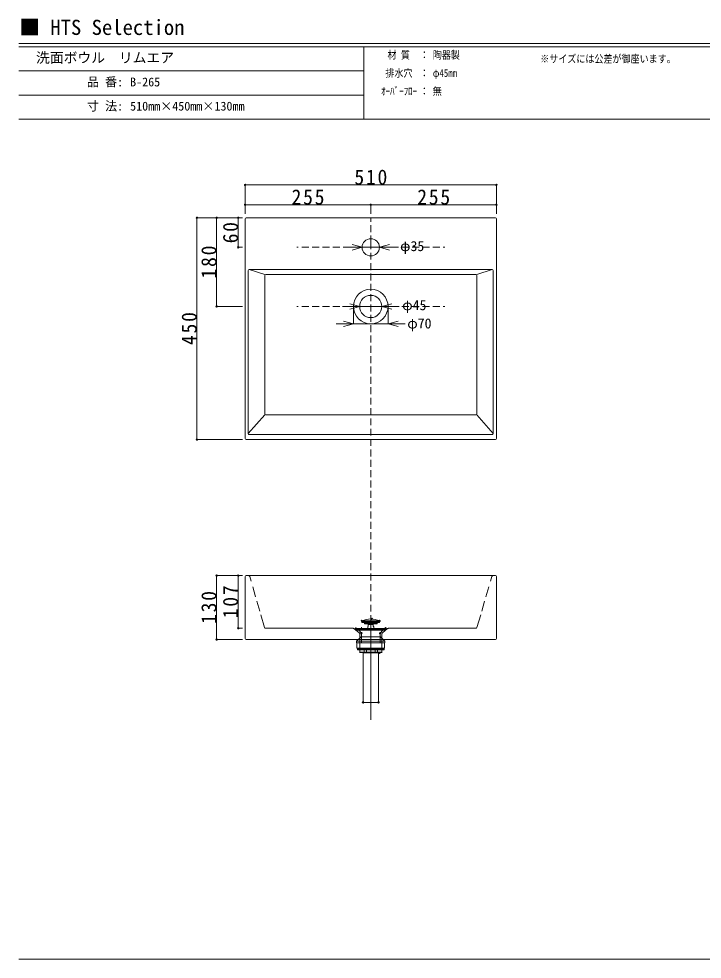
# Model space of a CAD drawing. Units: millimetres, scale not verified. Extents: x -1403 to 1462, y -962 to 946.
# Drawn here: x -1403 to -16, y -962 to 946 of the extents above; entities that cross this region are included whole.
import ezdxf
from ezdxf.enums import TextEntityAlignment as Align

# ---------------------------------------------------------------- set-up
doc = ezdxf.new("R2010")
doc.units = ezdxf.units.MM
doc.header["$LTSCALE"] = 7
doc.header["$PDMODE"] = 32
doc.header["$PDSIZE"] = 2.8
doc.linetypes.add('DASHED2', pattern=[3, 2, -1])
doc.layers.add('F-0', color=7, linetype='Continuous', lineweight=15)
doc.styles.add('ＭＳ ゴシック', font='')
doc.styles.get('ＭＳ ゴシック').set_extended_font_data('MS Gothic')

msp = doc.modelspace()

# ---------------------------------------------------------------- linework, layer by layer
at = {"layer": 'F-0'}
for p, q in [((1402.848, 896.05), (-1402.92, 896.05)), ((1402.848, 889.05), (-1402.92, 889.05)), ((-702.92, 889.05), (-702.92, 742.05)), ((-702.92, 840.05), (-1402.92, 840.05)), ((-702.92, 791.05), (-1402.92, 791.05)), ((1402.848, 742.05), (-1402.92, 742.05)), ((-943.743, 608.894), (-433.743, 608.894)), ((-943.743, 608.894), (-943.743, 550.07)), ((-433.743, 608.894), (-433.743, 550.07)), ((-943.743, 568.488), (-688.743, 568.488)), ((-943.743, 568.488), (-943.743, 550.07)), ((-688.743, 568.488), (-688.743, 550.07)), ((-688.743, 568.488), (-433.743, 568.488)), ((-433.743, 568.488), (-433.743, 550.07)), ((-1041.398, 542.218), (-1041.398, 92.218)), ((-1041.398, 542.218), (-948.696, 542.218)), ((-1001.445, 542.218), (-1001.445, 362.218)), ((-1001.445, 542.218), (-948.696, 542.218)), ((-957.563, 542.218), (-957.563, 482.218)), ((-957.563, 542.218), (-948.696, 542.218)), ((-943.743, 94.218), (-943.743, 540.218)), ((-941.743, 542.218), (-435.743, 542.218)), ((-433.743, 94.218), (-433.743, 540.218)), ((-957.563, 482.218), (-948.696, 482.218)), ((-706.243, 482.218), (-741.243, 482.218)), ((-706.243, 482.218), (-726.528, 487.654)), ((-706.243, 482.218), (-726.528, 476.783)), ((-706.243, 482.218), (-671.243, 482.218)), ((-671.243, 482.218), (-650.959, 487.654)), ((-671.243, 482.218), (-636.243, 482.218)), ((-671.243, 482.218), (-650.959, 476.783)), ((-937.243, 104.218), (-937.243, 435.218)), ((-903.743, 427.218), (-935.243, 437.218)), ((-935.243, 437.218), (-442.243, 437.218)), ((-903.743, 144.218), (-903.743, 425.218)), ((-901.743, 427.218), (-475.743, 427.218)), ((-473.743, 427.218), (-442.243, 437.218)), ((-473.743, 425.218), (-473.743, 144.218)), ((-440.243, 104.218), (-440.243, 435.218)), ((-711.243, 362.218), (-731.528, 367.654)), ((-666.243, 362.218), (-645.959, 367.654)), ((-1001.445, 362.218), (-948.696, 362.218)), ((-711.243, 362.218), (-746.243, 362.218)), ((-711.243, 362.218), (-731.528, 356.783)), ((-723.743, 327.218), (-723.743, 362.218)), ((-711.243, 362.218), (-666.243, 362.218)), ((-666.243, 362.218), (-631.243, 362.218)), ((-666.243, 362.218), (-645.959, 356.783)), ((-653.743, 327.218), (-653.743, 362.218)), ((-723.743, 327.218), (-758.743, 327.218)), ((-723.743, 327.218), (-744.028, 332.654)), ((-723.743, 327.218), (-744.028, 321.783)), ((-723.743, 327.218), (-653.743, 327.218)), ((-653.743, 327.218), (-633.459, 332.654)), ((-653.743, 327.218), (-618.743, 327.218)), ((-653.743, 327.218), (-633.459, 321.783)), ((-937.243, 104.218), (-903.743, 142.218)), ((-901.743, 142.218), (-475.743, 142.218)), ((-473.743, 142.218), (-440.243, 104.218)), ((-442.243, 102.218), (-935.243, 102.218)), ((-1041.398, 92.218), (-948.696, 92.218)), ((-435.743, 92.218), (-941.743, 92.218)), ((-1001.445, -183.562), (-1001.445, -313.562)), ((-1001.445, -183.562), (-948.696, -183.562)), ((-957.563, -183.562), (-957.563, -290.562)), ((-957.563, -183.562), (-948.696, -183.562)), ((-943.743, -185.562), (-943.743, -311.562)), ((-941.743, -183.562), (-435.743, -183.562)), ((-931.611, -195.146), (-934.385, -185.652)), ((-664.248, -183.56), (-662.744, -183.56)), ((-445.875, -195.146), (-443.102, -185.652)), ((-433.743, -311.562), (-433.743, -185.562)), ((-922.425, -226.599), (-928.336, -206.36)), ((-455.062, -226.599), (-449.15, -206.36)), ((-913.971, -255.545), (-919.705, -235.912)), ((-463.516, -255.545), (-457.782, -235.912)), ((-904.164, -289.122), (-911.797, -262.986)), ((-473.323, -289.122), (-465.689, -262.986)), ((-706.743, -275.684), (-670.743, -275.684)), ((-706.743, -275.684), (-706.743, -276.684)), ((-706.743, -276.684), (-670.743, -276.684)), ((-706.743, -277.384), (-670.743, -277.384)), ((-706.743, -278.684), (-706.743, -277.384)), ((-706.743, -278.684), (-670.743, -278.684)), ((-706.543, -277.184), (-670.943, -277.184)), ((-706.243, -279.184), (-671.243, -279.184)), ((-701.743, -277.184), (-701.743, -276.684)), ((-701.743, -280.684), (-701.743, -279.184)), ((-701.743, -280.684), (-675.743, -280.684)), ((-701.743, -280.684), (-675.743, -280.684)), ((-701.743, -280.684), (-701.743, -281.684)), ((-701.743, -281.684), (-675.743, -281.684)), ((-693.743, -286.684), (-693.743, -281.689)), ((-683.743, -282.684), (-693.743, -282.684)), ((-688.743, -476.129), (-688.743, -273.692)), ((-683.743, -286.684), (-683.743, -281.689)), ((-675.743, -277.184), (-675.743, -276.684)), ((-675.743, -280.684), (-675.743, -279.184)), ((-675.743, -280.684), (-675.743, -281.684)), ((-670.743, -275.684), (-670.743, -276.684)), ((-670.743, -278.684), (-670.743, -277.384)), ((-957.563, -290.562), (-948.696, -290.562)), ((-902.244, -290.562), (-724.796, -290.562)), ((-712.369, -299.661), (-722.922, -291.219)), ((-718.743, -291.034), (-658.743, -291.034)), ((-718.743, -292.334), (-718.743, -291.034)), ((-718.743, -292.334), (-658.743, -292.334)), ((-717.262, -292.562), (-718.743, -292.334)), ((-717.262, -292.562), (-718.743, -292.334)), ((-718.743, -292.562), (-658.743, -292.562)), ((-718.743, -294.562), (-718.743, -292.562)), ((-718.743, -294.562), (-658.743, -294.562)), ((-707.743, -300.662), (-712.993, -294.562)), ((-711.243, -302.003), (-711.243, -340.562)), ((-707.743, -294.034), (-707.743, -288.034)), ((-707.743, -308.034), (-707.743, -300.662)), ((-707.743, -308.034), (-707.743, -300.662)), ((-707.743, -302.462), (-707.743, -318.829)), ((-694.643, -286.684), (-693.743, -286.684)), ((-694.643, -291.034), (-694.643, -286.684)), ((-683.743, -286.684), (-682.843, -286.684)), ((-682.843, -291.034), (-682.843, -286.684)), ((-669.743, -300.662), (-664.493, -294.562)), ((-669.743, -308.034), (-669.743, -300.662)), ((-669.743, -302.462), (-669.743, -318.829)), ((-666.243, -302.003), (-666.243, -340.562)), ((-665.117, -299.661), (-654.565, -291.219)), ((-660.225, -292.562), (-658.743, -292.334)), ((-660.225, -292.562), (-658.743, -292.334)), ((-658.743, -292.334), (-658.743, -291.034)), ((-658.743, -294.562), (-658.743, -292.562)), ((-475.243, -290.562), (-652.691, -290.562)), ((-1001.445, -313.562), (-948.696, -313.562)), ((-941.743, -313.562), (-435.743, -313.562)), ((-659.993, -316.881), (-717.493, -316.881)), ((-717.493, -319.798), (-717.493, -316.881)), ((-717.493, -319.798), (-659.993, -319.798)), ((-717.435, -316.739), (-708.493, -307.798)), ((-660.052, -316.739), (-717.435, -316.739)), ((-716.743, -319.798), (-716.743, -330.798)), ((-708.493, -307.798), (-668.993, -307.798)), ((-660.052, -316.739), (-668.993, -307.798)), ((-660.743, -319.798), (-660.743, -330.798)), ((-659.993, -319.798), (-659.993, -316.881)), ((-660.744, -330.798), (-716.743, -330.798)), ((-715.743, -331.798), (-661.743, -331.798)), ((-715.743, -333.898), (-661.743, -333.898)), ((-715.243, -334.398), (-662.243, -334.398)), ((-714.993, -331.798), (-714.993, -330.798)), ((-711.243, -334.398), (-711.243, -339.298)), ((-711.243, -339.298), (-666.243, -339.298)), ((-711.063, -339.298), (-711.063, -334.398)), ((-666.743, -339.798), (-710.743, -339.798)), ((-704.493, -339.798), (-704.493, -440.833)), ((-704.493, -340.298), (-672.993, -340.298)), ((-704.243, -340.298), (-704.243, -339.798)), ((-702.363, -339.298), (-702.363, -334.398)), ((-697.443, -339.298), (-697.443, -334.398)), ((-680.043, -339.298), (-680.043, -334.398)), ((-675.123, -339.298), (-675.123, -334.398)), ((-673.243, -340.298), (-673.243, -339.798)), ((-672.993, -339.798), (-672.993, -440.833)), ((-666.423, -339.298), (-666.423, -334.398)), ((-666.243, -334.398), (-666.243, -339.298)), ((-662.493, -331.798), (-662.493, -330.798)), ((-704.493, -440.833), (-672.993, -440.833)), ((-704.293, -441.034), (-704.493, -440.833)), ((-704.293, -441.034), (-673.194, -441.034)), ((-673.194, -441.034), (-672.993, -440.833)), ((-1402.92, -961.889), (1402.848, -961.889))]:
    msp.add_line(p, q, dxfattribs=at)
at = {"layer": 'F-0', "linetype": 'DASHED2'}
for p, q in [((-688.743, 492.218), (-688.743, 542.218)), ((-688.743, 482.218), (-838.743, 482.218)), ((-688.743, 492.218), (-688.743, -436.56)), ((-688.743, 482.218), (-538.743, 482.218)), ((-688.743, 362.218), (-838.743, 362.218)), ((-688.743, 362.218), (-538.743, 362.218))]:
    msp.add_line(p, q, dxfattribs=at)
at = {"layer": 'F-0'}
for points in [[(-715.743, -331.798), (-715.743, -333.898), (-715.743, -331.798)], [(-711.063, -339.298), (-711.063, -339.316), (-711.062, -339.334), (-711.06, -339.352), (-711.058, -339.37), (-711.055, -339.388), (-711.052, -339.406), (-711.048, -339.424), (-711.043, -339.441), (-711.037, -339.459), (-711.031, -339.476), (-711.025, -339.493), (-711.018, -339.51), (-711.01, -339.527), (-711.001, -339.543), (-710.992, -339.559), (-710.983, -339.575), (-710.972, -339.59), (-710.962, -339.605), (-710.95, -339.619), (-710.938, -339.633), (-710.926, -339.647), (-710.913, -339.66), (-710.9, -339.672), (-710.886, -339.685), (-710.872, -339.696), (-710.857, -339.707), (-710.842, -339.718), (-710.827, -339.728), (-710.812, -339.737), (-710.796, -339.745), (-710.779, -339.753), (-710.763, -339.761)], [(-710.738, -339.77), (-710.732, -339.773), (-710.725, -339.775), (-710.719, -339.777), (-710.713, -339.779), (-710.706, -339.781), (-710.7, -339.782), (-710.693, -339.784), (-710.687, -339.786), (-710.68, -339.787), (-710.673, -339.789), (-710.667, -339.79), (-710.66, -339.791), (-710.653, -339.792), (-710.647, -339.793), (-710.64, -339.794), (-710.633, -339.795), (-710.627, -339.796), (-710.62, -339.796), (-710.613, -339.797), (-710.607, -339.797), (-710.6, -339.798), (-710.593, -339.798), (-710.586, -339.798), (-710.58, -339.798)], [(-702.363, -339.298), (-702.363, -339.312), (-702.363, -339.327), (-702.362, -339.341), (-702.361, -339.356), (-702.359, -339.37), (-702.358, -339.384), (-702.356, -339.399), (-702.353, -339.413), (-702.35, -339.427), (-702.347, -339.441), (-702.344, -339.456), (-702.34, -339.47), (-702.336, -339.483), (-702.332, -339.497), (-702.327, -339.511), (-702.322, -339.525), (-702.317, -339.538), (-702.311, -339.551), (-702.305, -339.564), (-702.298, -339.577), (-702.291, -339.59), (-702.284, -339.603), (-702.277, -339.615), (-702.269, -339.627), (-702.261, -339.639), (-702.252, -339.651), (-702.243, -339.662), (-702.234, -339.673), (-702.224, -339.684), (-702.214, -339.695), (-702.204, -339.705), (-702.193, -339.714), (-702.182, -339.724), (-702.17, -339.733), (-702.158, -339.741), (-702.146, -339.749), (-702.134, -339.756), (-702.121, -339.763), (-702.108, -339.77)], [(-702.108, -339.77), (-702.094, -339.775), (-702.081, -339.781), (-702.067, -339.785), (-702.053, -339.789), (-702.039, -339.792), (-702.024, -339.795), (-702.01, -339.797), (-701.995, -339.798), (-701.981, -339.798)], [(-697.443, -339.298), (-697.443, -339.307), (-697.443, -339.317), (-697.443, -339.326), (-697.443, -339.335), (-697.443, -339.345), (-697.443, -339.354), (-697.442, -339.363), (-697.442, -339.373), (-697.442, -339.382), (-697.441, -339.392), (-697.441, -339.401), (-697.441, -339.41), (-697.44, -339.42), (-697.44, -339.429), (-697.439, -339.438), (-697.439, -339.448), (-697.438, -339.457), (-697.437, -339.466), (-697.437, -339.475), (-697.436, -339.485), (-697.435, -339.494), (-697.434, -339.503), (-697.433, -339.513), (-697.433, -339.522), (-697.432, -339.531), (-697.431, -339.54), (-697.43, -339.55), (-697.429, -339.559), (-697.427, -339.568), (-697.426, -339.577), (-697.425, -339.587), (-697.424, -339.596), (-697.422, -339.605), (-697.421, -339.614), (-697.419, -339.624), (-697.417, -339.633), (-697.416, -339.642), (-697.414, -339.651), (-697.412, -339.661)], [(-697.412, -339.661), (-697.41, -339.67), (-697.408, -339.679), (-697.405, -339.688), (-697.403, -339.697), (-697.401, -339.706), (-697.398, -339.715), (-697.395, -339.723), (-697.392, -339.732), (-697.389, -339.741), (-697.386, -339.749), (-697.382, -339.758), (-697.377, -339.768), (-697.372, -339.777), (-697.366, -339.785), (-697.359, -339.792), (-697.351, -339.796), (-697.342, -339.798)], [(-680.075, -339.661), (-680.077, -339.67), (-680.079, -339.679), (-680.081, -339.688), (-680.084, -339.697), (-680.086, -339.706), (-680.089, -339.715), (-680.091, -339.723), (-680.094, -339.732), (-680.097, -339.741), (-680.101, -339.749), (-680.105, -339.758), (-680.11, -339.768), (-680.115, -339.777), (-680.121, -339.785), (-680.128, -339.792), (-680.136, -339.796), (-680.145, -339.798)], [(-680.043, -339.298), (-680.043, -339.307), (-680.044, -339.317), (-680.044, -339.326), (-680.044, -339.335), (-680.044, -339.345), (-680.044, -339.354), (-680.044, -339.363), (-680.045, -339.373), (-680.045, -339.382), (-680.045, -339.392), (-680.046, -339.401), (-680.046, -339.41), (-680.047, -339.42), (-680.047, -339.429), (-680.048, -339.438), (-680.048, -339.448), (-680.049, -339.457), (-680.049, -339.466), (-680.05, -339.475), (-680.051, -339.485), (-680.052, -339.494), (-680.052, -339.503), (-680.053, -339.513), (-680.054, -339.522), (-680.055, -339.531), (-680.056, -339.54), (-680.057, -339.55), (-680.058, -339.559), (-680.059, -339.568), (-680.06, -339.577), (-680.062, -339.587), (-680.063, -339.596), (-680.065, -339.605), (-680.066, -339.614), (-680.068, -339.624), (-680.069, -339.633), (-680.071, -339.642), (-680.073, -339.651), (-680.075, -339.661)], [(-675.379, -339.77), (-675.392, -339.775), (-675.406, -339.781), (-675.42, -339.785), (-675.434, -339.789), (-675.448, -339.792), (-675.462, -339.795), (-675.477, -339.797), (-675.491, -339.798), (-675.506, -339.798)], [(-675.123, -339.298), (-675.123, -339.312), (-675.124, -339.327), (-675.125, -339.341), (-675.126, -339.356), (-675.127, -339.37), (-675.129, -339.384), (-675.131, -339.399), (-675.133, -339.413), (-675.136, -339.427), (-675.139, -339.441), (-675.143, -339.456), (-675.146, -339.47), (-675.15, -339.483), (-675.155, -339.497), (-675.16, -339.511), (-675.165, -339.525), (-675.17, -339.538), (-675.176, -339.551), (-675.182, -339.564), (-675.188, -339.577), (-675.195, -339.59), (-675.202, -339.603), (-675.21, -339.615), (-675.218, -339.627), (-675.226, -339.639), (-675.235, -339.651), (-675.244, -339.662), (-675.253, -339.673), (-675.263, -339.684), (-675.273, -339.695), (-675.283, -339.705), (-675.294, -339.714), (-675.305, -339.724), (-675.316, -339.733), (-675.328, -339.741), (-675.34, -339.749), (-675.353, -339.756), (-675.366, -339.763), (-675.379, -339.77)], [(-666.748, -339.77), (-666.755, -339.773), (-666.761, -339.775), (-666.768, -339.777), (-666.774, -339.779), (-666.781, -339.781), (-666.787, -339.782), (-666.794, -339.784), (-666.8, -339.786), (-666.807, -339.787), (-666.813, -339.789), (-666.82, -339.79), (-666.827, -339.791), (-666.833, -339.792), (-666.84, -339.793), (-666.847, -339.794), (-666.853, -339.795), (-666.86, -339.796), (-666.867, -339.796), (-666.873, -339.797), (-666.88, -339.797), (-666.887, -339.798), (-666.894, -339.798), (-666.9, -339.798), (-666.907, -339.798)], [(-666.423, -339.298), (-666.424, -339.316), (-666.425, -339.334), (-666.426, -339.352), (-666.429, -339.37), (-666.431, -339.388), (-666.435, -339.406), (-666.439, -339.424), (-666.444, -339.441), (-666.449, -339.459), (-666.455, -339.476), (-666.462, -339.493), (-666.469, -339.51), (-666.477, -339.527), (-666.485, -339.543), (-666.494, -339.559), (-666.504, -339.575), (-666.514, -339.59), (-666.525, -339.605), (-666.536, -339.619), (-666.548, -339.633), (-666.561, -339.647), (-666.573, -339.66), (-666.587, -339.672), (-666.601, -339.685), (-666.615, -339.696), (-666.629, -339.707), (-666.644, -339.718), (-666.66, -339.728), (-666.675, -339.737), (-666.691, -339.745), (-666.707, -339.753), (-666.724, -339.761)], [(-661.743, -331.798), (-661.743, -333.898), (-661.743, -331.798)]]:
    msp.add_lwpolyline(points, dxfattribs=at)
for centre, radius in [((-688.743, 482.218), 17.5), ((-688.743, 362.218), 35), ((-688.743, 362.218), 22.5)]:
    msp.add_circle(centre, radius, dxfattribs=at)
for centre, radius, start, end in [((-941.743, 540.218), 2, 90, 180), ((-435.743, 540.218), 2, 0, 90), ((-935.243, 435.218), 2, 90, 180), ((-901.743, 425.218), 2, 90, 180), ((-475.743, 425.218), 2, 0, 90), ((-442.243, 435.218), 2, 0, 90), ((-901.743, 144.218), 2, 180, 270), ((-475.743, 144.218), 2, 270, 0), ((-935.243, 104.218), 2, 180, 270), ((-442.243, 104.218), 2, 270, 0), ((-941.743, 94.218), 2, 180, 270), ((-435.743, 94.218), 2, 270, 0), ((-941.743, -185.562), 2, 90, 180), ((-937.243, -186.562), 3, 17.65012, 90), ((-440.243, -186.562), 3, 90, 162.34988), ((-435.743, -185.562), 2, 0, 90), ((-688.743, -314.184), 42.5, 64.94238, 115.05762), ((-706.543, -277.384), 0.2, 90, 180), ((-706.243, -278.684), 0.5, 180, 270), ((-671.243, -278.684), 0.5, 270, 0), ((-670.943, -277.384), 0.2, 0, 90), ((-902.244, -288.562), 2, 196.28164, 270), ((-724.796, -293.562), 3, 51.34019, 90), ((-714.243, -302.003), 3, 0, 51.34019), ((-663.243, -302.003), 3, 128.65981, 180), ((-652.691, -293.562), 3, 90, 128.65981), ((-475.243, -288.562), 2, 270, 343.71836), ((-941.743, -311.562), 2, 180, 270), ((-717.293, -316.881), 0.2, 135, 180), ((-660.193, -316.881), 0.2, 0, 45), ((-435.743, -311.562), 2, 270, 0), ((-715.243, -333.898), 0.5, 180, 270), ((-710.743, -339.298), 0.5, 180, 270), ((-710.58, -339.328), 0.47, 247.09102, 250.33614), ((-666.907, -339.328), 0.47, 289.66386, 292.90898), ((-666.743, -339.298), 0.5, 270, 0), ((-662.243, -333.898), 0.5, 270, 0)]:
    msp.add_arc(centre, radius, start, end, dxfattribs=at)
for p in [(-943.743, 608.894), (-433.743, 608.894), (-943.743, 568.488), (-688.743, 568.488), (-433.743, 568.488), (-1041.398, 542.218), (-1001.445, 542.218), (-957.563, 542.218), (-957.563, 482.218), (-1001.445, 362.218), (-1041.398, 92.218), (-1001.445, -183.562), (-957.563, -183.562), (-706.743, -275.527), (-686.886, -271.684), (-670.743, -275.527), (-957.563, -290.562), (-718.743, -291.034), (-707.743, -300.662), (-669.743, -300.662), (-658.743, -290.704), (-1001.445, -313.562), (-671.136, -340.298), (-704.493, -440.833), (-672.993, -440.833)]:
    msp.add_point(p, dxfattribs=at)

# ---------------------------------------------------------------- texts
at = {"layer": 'F-0', "style": 'ＭＳ ゴシック'}
for s, height, p in [('■ HTS Selection', 30.79, (-1401.913, 903.816)), ('洗面ボウル\u3000リムエア', 20.53, (-1367.92, 850.55)), ('品 番:', 17.96, (-1264.67, 803.3)), ('B-265', 17.96, (-1177.084, 803.3)), ('寸 法:', 17.96, (-1264.67, 754.3)), ('510mm×450mm×130mm', 17.96, (-1177.084, 754.3)), ('φ35', 20.53, (-629.34, 468.399)), ('φ45', 20.53, (-624.937, 348.601)), ('φ70', 20.53, (-614.671, 311.445))]:
    msp.add_text(s, height=height, dxfattribs=at).set_placement(p, align=Align.BOTTOM_LEFT)
at = {"layer": 'F-0', "style": 'ＭＳ ゴシック', "width": 0.85}
for s, p in [('材 質', (-654.795, 860.175)), ('：', (-589.17, 860.175)), ('陶器製', (-562.92, 860.175)), ('※サイズには公差が御座います。', (-344.902, 852.3)), ('排水穴', (-659.17, 823.425)), ('：', (-589.17, 823.425)), ('φ45mm', (-562.92, 823.425)), ('ｵｰﾊﾞｰﾌﾛｰ', (-667.92, 786.675)), ('：', (-589.17, 786.675)), ('無', (-562.92, 786.675))]:
    msp.add_text(s, height=15.4, dxfattribs=at).set_placement(p, align=Align.BOTTOM_LEFT)
at = {"layer": 'F-0', "color": 3, "char_height": 30.79, "attachment_point": 7, "style": 'ＭＳ ゴシック'}
for s, insert in [('\\T1.18;\\W0.95;510', (-721.993, 608.894)), ('\\T1.18;\\W0.95;255', (-849.493, 568.488)), ('\\T1.18;\\W0.95;255', (-594.493, 568.488))]:
    msp.add_mtext(s, dxfattribs=dict(at, insert=insert))
at = {"layer": 'F-0', "color": 3, "char_height": 30.79, "attachment_point": 7, "rotation": 90, "style": 'ＭＳ ゴシック'}
for s, insert in [('\\T1.17;\\W0.95;60', (-957.563, 490.343)), ('\\T1.18;\\W0.95;180', (-1001.445, 418.968)), ('\\T1.18;\\W0.95;450', (-1041.398, 283.968)), ('\\T1.18;\\W0.95;107', (-957.563, -270.312)), ('\\T1.18;\\W0.95;130', (-1001.445, -281.812))]:
    msp.add_mtext(s, dxfattribs=dict(at, insert=insert))

doc.saveas('drawing.dxf')
